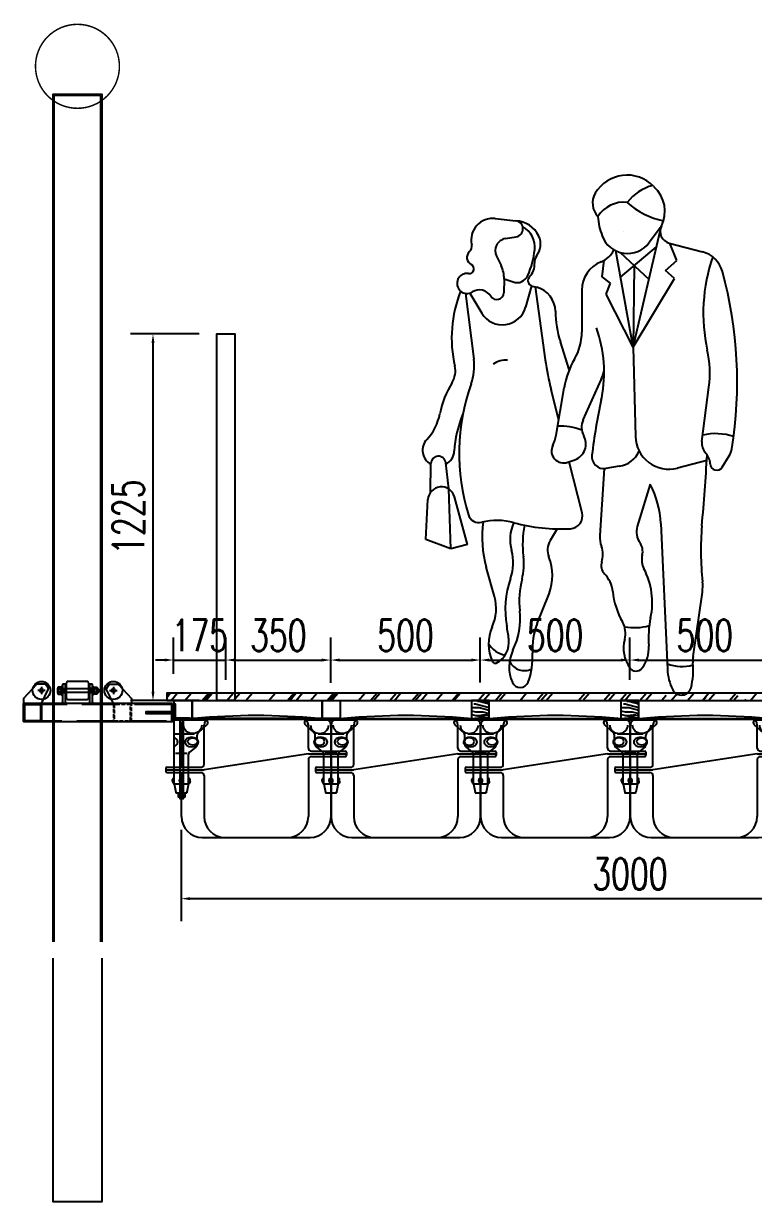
# Model space of a CAD drawing. Header units: millimetres. Extents: x -1449790 to -1271943, y 1093351 to 1381039.
# Drawn here: x -1284873 to -1282434, y 1093351 to 1097286 of the extents above; entities that cross this region are included whole.
import ezdxf

# ---------------------------------------------------------------- set-up
doc = ezdxf.new("R2010")
doc.units = ezdxf.units.MM
doc.header["$LTSCALE"] = 1000
doc.linetypes.add('ACAD_ISO03W100', pattern=[30, 12, -18])
doc.linetypes.add('DASH', pattern=[0.35, 0.25, -0.1])
doc.layers.get('0').update_dxf_attribs({"linetype": 'CONTINUOUS'})
doc.layers.get('DEFPOINTS').update_dxf_attribs({"linetype": 'CONTINUOUS'})
for name, color, linetype in [('00-HATCH(填充)', 250, 'CONTINUOUS'), ('FT', 5, 'CONTINUOUS'), ('W-FLOAT_BOWL浮筒', 253, 'CONTINUOUS'), ('W-PLASTIC_RAILINGS塑木栏杆', 6, 'CONTINUOUS'), ('W-STEEL_FRAME钢架', 3, 'CONTINUOUS'), ('W-WOOD_FLOOR木地板', 30, 'CONTINUOUS'), ('W-WOOD_STUD木龙骨', 25, 'CONTINUOUS'), ('ZJ', 251, 'CONTINUOUS'), ('塑木板', 32, 'CONTINUOUS'), ('短销钉', 253, 'CONTINUOUS'), ('螺栓', 146, 'CONTINUOUS')]:
    doc.layers.add(name, color=color, linetype=linetype)
doc.styles.add('ATTR', font='romans.shx', dxfattribs={"width": 0.8, "height": 0.7})
doc.styles.add('STANDARD_T3', font='simplex.shx', dxfattribs={"width": 0.7, "bigfont": 'gbcbig.shx'})
doc.dimstyles.new('W&&30', dxfattribs={"dimtxt": 105, "dimasz": 30, "dimexe": 75, "dimexo": 90, "dimgap": 30, "dimtad": 1, "dimdec": 0, "dimzin": 0, "dimdsep": 46, "dimtxsty": 'STANDARD_T3', "dimcen": 0.09, "dimclrd": 1, "dimclre": 1, "dimclrt": 7, "dimazin": 2, "dimtfac": 1, "dimtdec": 0, "dimtix": 1, "dimtmove": 2, "dimatfit": 3, "dimfxl": 100, "dimtolj": 1, "dimtzin": 0, "dimarcsym": 0})

# ---------------------------------------------------------------- blocks, each defined once
blk = doc.blocks.new('BLHFT')
at = {"layer": 'FT'}
for p, q in [((-230, 395), (230, 395)), ((-208.5, 397), (208.2, 397)), ((-208.5, 397), (-208.5, 395)), ((208.2, 397), (208.2, 395)), ((-250, 234.5), (-250, 375)), ((-174.3, 244.5), (-174.3, 375)), ((174.3, 298.5), (174.3, 375)), ((250, 375), (250, 288.5)), ((174.3, 279.5), (-174.3, 225.5)), ((174.3, 279.5), (302.1, 279.5)), ((184.3, 288.5), (298.1, 288.5)), ((174.3, 260.5), (174.3, 70)), ((184.3, 270.5), (298.1, 270.5)), ((250, 270.5), (250, 70)), ((-302, 225.5), (-174.3, 225.5)), ((-298, 234.5), (-184.3, 234.5)), ((-298, 216.5), (-184.3, 216.5)), ((-250, 70), (-250, 216.5)), ((-174.3, 206.5), (-174.3, 70)), ((-180, 0), (180, 0))]:
    blk.add_line(p, q, dxfattribs=at)
at = {"layer": 'FT', "ltscale": 0.5}
for p, q in [((302.1, 284.5), (302.1, 274.5)), ((-302, 230.5), (-302, 220.5))]:
    blk.add_line(p, q, dxfattribs=at)
at = {"layer": 'FT'}
for centre, radius, start, end in [((-230, 375), 20, 90, 180), ((-0.2, -1768.5), 2175.5, 84.5043, 95.4957), ((-154.3, 375), 20, 90, 180), ((154.3, 375), 20, 0, 90), ((230, 375), 20, 0, 90), ((184.3, 298.5), 10, 180, 270), ((-184.3, 244.5), 10, 270, 0), ((184.3, 260.5), 10, 90, 180), ((298.1, 274.5), 4, 270, 0), ((-298, 220.5), 4, 180, 270), ((-184.3, 206.5), 10, 0, 90), ((-180, 70), 70, 180, 270), ((-104.3, 70), 70, 180, 270), ((104.3, 70), 70, 270, 0), ((180, 70), 70, 270, 0)]:
    blk.add_arc(centre, radius, start, end, dxfattribs=at)
at = {"layer": 'FT', "ltscale": 0.5}
for centre, start, end in [((298.1, 284.5), 0, 90), ((-298, 230.5), 90, 180)]:
    blk.add_arc(centre, 4, start, end, dxfattribs=at)
at = {"layer": 'FT', "extrusion": (0, 0, -1)}
blk.add_ellipse((-212.1, 375), major_axis=(-30.4, 0), ratio=0.921809, start_param=3.141593, end_param=6.283185, dxfattribs=at)
at = {"layer": 'FT'}
blk.add_ellipse((211.9, 375.4), major_axis=(30.4, 0.1), ratio=0.921809, start_param=3.141593, end_param=6.283185, dxfattribs=at)
blk.add_ellipse((-212.1, 320.5), major_axis=(-16, 0), ratio=0.75, dxfattribs=at)
at = {"layer": 'FT', "extrusion": (0, 0, -1)}
blk.add_ellipse((212.1, 320.5), major_axis=(16, 0), ratio=0.75, dxfattribs=at)
blk = doc.blocks.new('*U68')
at = {"layer": 'W-FLOAT_BOWL浮筒'}
blk.add_blockref('BLHFT', (0, -203.5), dxfattribs=at)
blk = doc.blocks.new('*U69')
at = {"color": 0, "linetype": 'ByBlock', "lineweight": -2, "transparency": 16777216}
for p in [(-2500, 0), (-2000, 0), (-1500, 0), (-1000, 0), (-500, 0), (0, 0)]:
    blk.add_blockref('*U68', p, dxfattribs=at)
blk = doc.blocks.new('DXD')
at = {"layer": '短销钉'}
for p, q in [((-79, 244.5), (79, 244.5)), ((-77.5, 244.5), (-77.5, 246.5)), ((-77.5, 246.5), (77.5, 246.5)), ((77.5, 244.5), (77.5, 246.5)), ((-85.7, 227.1), (-55.8, 200.2)), ((-42.5, 197.2), (42.5, 197.2)), ((85.7, 227.1), (55.8, 200.2)), ((-52.5, 180.1), (-52.5, 192.7)), ((52.5, 180.1), (52.5, 192.7)), ((-48.8, 152.9), (-27.7, 135.8)), ((-24, 30), (-24, 128)), ((-19.2, 132.8), (19.2, 132.8)), ((24, 30), (24, 128)), ((48.8, 152.9), (27.7, 135.8)), ((-29, 38.9), (-29, 45)), ((-26, 48), (-24, 48)), ((-6, 39), (-6, 44.3)), ((6, 39), (6, 44.3)), ((26, 48), (24, 48)), ((29, 38.9), (29, 45)), ((-24, 30), (24, 30)), ((-24, 30), (-18.4, 2)), ((-16, 0), (16, 0)), ((24, 30), (18.4, 2))]:
    blk.add_line(p, q, dxfattribs=at)
at = {"layer": '短销钉', "ltscale": 0.1}
for p, q in [((-18.4, 2), (-18, 0)), ((-18, 0), (-16, 0)), ((16, 0), (18, 0)), ((18.4, 2), (18, 0))]:
    blk.add_line(p, q, dxfattribs=at)
at = {"layer": '短销钉'}
for centre, radius, start, end in [((-79, 234.5), 10, 90, 228.0009), ((0, -1254.1), 1502.6, 87.0435, 92.9565), ((79, 234.5), 10, 311.9991, 90), ((-62.5, 192.7), 10, 0, 48.0009), ((62.5, 192.7), 10, 131.9991, 180), ((-43.5, 170), 13.5, 126.5657, 231), ((-42.5, 160.6), 10, 184.1479, 231), ((-34.5, 185.6), 31.4, 236.1381, 303.5569), ((-34.5, 154.5), 31.4, 56.4166, 122.8531), ((-25.5, 170), 13.5, 308.3696, 51.9011), ((25.5, 170), 13.5, 128.0989, 231.6304), ((34.5, 185.6), 31.4, 236.4385, 303.8665), ((34.5, 154.5), 31.3, 57.1287, 123.6019), ((42.5, 160.6), 10, 309, 355.8521), ((43.5, 170), 13.5, 309, 53.4343), ((-34, 128), 10, 0, 51), ((34, 128), 10, 129, 180), ((-26, 45), 3, 90, 180), ((-3, 44.3), 3, 115.3769, 180), ((0, 38), 10, 64.6231, 115.3769), ((3, 44.3), 3, 0, 64.6231), ((26, 45), 3, 0, 90), ((-16, 2.5), 2.5, 191.3099, 270), ((16, 2.5), 2.5, 270, 348.6901)]:
    blk.add_arc(centre, radius, start, end, dxfattribs=at)
for centre, major_axis, start_param, end_param in [((-23, 38.9), (0, -9), 4.712389, 6.115737), ((0, 39), (0, 9), 1.570796, 4.712389)]:
    blk.add_ellipse(centre, major_axis=major_axis, ratio=0.666667, start_param=start_param, end_param=end_param, dxfattribs=at)
at = {"layer": '短销钉', "extrusion": (0, 0, -1)}
blk.add_ellipse((23, 38.9), major_axis=(0, -9), ratio=0.666667, start_param=4.712389, end_param=6.115737, dxfattribs=at)
blk = doc.blocks.new('*U70')
at = {"layer": '短销钉'}
blk.add_blockref('DXD', (0, -124.3), dxfattribs=at)
blk = doc.blocks.new('*U71')
at = {"color": 0, "linetype": 'ByBlock', "lineweight": -2, "transparency": 16777216}
for p in [(-2000, 0), (-1500, 0), (-1000, 0), (-500, 0), (0, 0)]:
    blk.add_blockref('*U70', p, dxfattribs=at)
blk = doc.blocks.new('短销固定铁件')
at = {"layer": '塑木板', "color": 156}
blk.add_lwpolyline([(-26.5, 47), (-23.5, 47), (-23.5, 0), (23.5, 0), (23.5, -3), (-26.5, -3)], close=True, dxfattribs=at)
at = {"layer": '螺栓', "color": 156}
blk.add_lwpolyline([(-7.5, -3), (-7.5, -270), (4.5, -270), (4.5, -3)], dxfattribs=at)
for points in [[(-12, -255), (9, -255), (9, -265), (-12, -265)], [(-10.5, -253), (7.5, -253), (7.5, -255), (-10.5, -255)], [(-7, -255), (4, -255), (4, -265), (-7, -265)]]:
    blk.add_lwpolyline(points, close=True, dxfattribs=at)
blk = doc.blocks.new('半销钉')
at = {"layer": '短销钉'}
for p, q in [((0, -218.3), (0, 0)), ((0, -1.8), (101.5, -1.8)), ((0, -3.8), (103, -3.8)), ((109.7, -21.2), (79.8, -48.1)), ((101.5, -3.8), (101.5, -1.8)), ((0, -51.1), (66.5, -51.1)), ((76.5, -68.2), (76.5, -55.6)), ((4.8, -115.5), (43.2, -115.5)), ((72.8, -95.4), (51.7, -112.5)), ((48, -218.3), (48, -120.3)), ((-5, -209.4), (-5, -203.3)), ((-2, -200.3), (0, -200.3)), ((0, -218.3), (48, -218.3)), ((0, -218.3), (5.6, -246.3)), ((18, -209.3), (18, -204)), ((30, -209.3), (30, -204)), ((48, -218.3), (42.4, -246.3)), ((50, -200.3), (48, -200.3)), ((53, -209.4), (53, -203.3)), ((8, -248.3), (40, -248.3))]:
    blk.add_line(p, q, dxfattribs=at)
at = {"layer": '短销钉', "ltscale": 0.1}
for p, q in [((5.6, -246.3), (6, -248.3)), ((6, -248.3), (8, -248.3)), ((40, -248.3), (42, -248.3)), ((42.4, -246.3), (42, -248.3))]:
    blk.add_line(p, q, dxfattribs=at)
at = {"layer": '短销钉'}
for centre, radius, start, end in [((24, -1502.4), 1502.6, 87.0435, 90.9152), ((103, -13.8), 10, 311.9991, 90), ((-10.5, -93.8), 31.4, 56.4166, 70.4003), ((-1.5, -78.3), 13.5, 308.3696, 51.9011), ((49.5, -78.3), 13.5, 128.0989, 231.6304), ((58.5, -93.8), 31.3, 57.1287, 123.6019), ((67.5, -78.3), 13.5, 309, 53.4343), ((86.5, -55.6), 10, 131.9991, 180), ((-10.5, -62.7), 31.4, 289.4998, 303.5569), ((58.5, -62.7), 31.4, 236.4385, 303.8665), ((58, -120.3), 10, 129, 180), ((66.5, -87.7), 10, 309, 355.8521), ((-2, -203.3), 3, 90, 180), ((21, -204), 3, 115.3769, 180), ((24, -210.3), 10, 64.6231, 115.3769), ((27, -204), 3, 0, 64.6231), ((50, -203.3), 3, 0, 90), ((8, -245.8), 2.5, 191.3099, 270), ((40, -245.8), 2.5, 270, 348.6901)]:
    blk.add_arc(centre, radius, start, end, dxfattribs=at)
for centre, major_axis, start_param, end_param in [((1, -209.4), (0, -9), 4.712389, 6.115737), ((24, -209.3), (0, 9), 1.570796, 4.712389)]:
    blk.add_ellipse(centre, major_axis=major_axis, ratio=0.666667, start_param=start_param, end_param=end_param, dxfattribs=at)
at = {"layer": '短销钉', "extrusion": (0, 0, -1)}
blk.add_ellipse((47, -209.4), major_axis=(0, -9), ratio=0.666667, start_param=4.712389, end_param=6.115737, dxfattribs=at)
blk = doc.blocks.new('*D74')
at = {"layer": 'DEFPOINTS', "color": 0, "transparency": 16777216}
for p in [(-1284196.8, 1095159.9), (-1284371.8, 1095024.3), (-1284196.8, 1095004.3)]:
    blk.add_point(p, dxfattribs=at)
at = {"layer": 'W-STEEL_FRAME钢架', "color": 1, "lineweight": -2, "transparency": 16777216}
for p, q in [((-1284371.8, 1095114.3), (-1284371.8, 1095234.9)), ((-1284196.8, 1095094.3), (-1284196.8, 1095234.9)), ((-1284401.8, 1095159.9), (-1284431.8, 1095159.9)), ((-1284371.8, 1095159.9), (-1284196.8, 1095159.9)), ((-1284166.8, 1095159.9), (-1284136.8, 1095159.9))]:
    blk.add_line(p, q, dxfattribs=at)
at = {"layer": 'W-STEEL_FRAME钢架', "color": 1, "transparency": 16777216}
for points in [[(-1284401.8, 1095164.9), (-1284401.8, 1095154.9), (-1284371.8, 1095159.9)], [(-1284166.8, 1095164.9), (-1284166.8, 1095154.9), (-1284196.8, 1095159.9)]]:
    blk.add_solid(points, dxfattribs=at)
at = {"layer": 'W-STEEL_FRAME钢架', "color": 7, "transparency": 16777216, "insert": (-1284284.3, 1095242.4), "char_height": 105, "attachment_point": 5, "style": 'STANDARD_T3'}
blk.add_mtext('\\A1;175', dxfattribs=at)
blk = doc.blocks.new('*D75')
at = {"layer": 'DEFPOINTS', "color": 0, "transparency": 16777216}
for p in [(-1283846.8, 1095159.9), (-1284196.8, 1095004.3), (-1283846.8, 1094994.3)]:
    blk.add_point(p, dxfattribs=at)
at = {"layer": 'W-STEEL_FRAME钢架', "color": 1, "lineweight": -2, "transparency": 16777216}
for p, q in [((-1284196.8, 1095094.3), (-1284196.8, 1095234.9)), ((-1283846.8, 1095084.3), (-1283846.8, 1095234.9)), ((-1284166.8, 1095159.9), (-1283876.8, 1095159.9))]:
    blk.add_line(p, q, dxfattribs=at)
at = {"layer": 'W-STEEL_FRAME钢架', "color": 1, "transparency": 16777216}
for points in [[(-1284166.8, 1095164.9), (-1284166.8, 1095154.9), (-1284196.8, 1095159.9)], [(-1283876.8, 1095164.9), (-1283876.8, 1095154.9), (-1283846.8, 1095159.9)]]:
    blk.add_solid(points, dxfattribs=at)
at = {"layer": 'W-STEEL_FRAME钢架', "color": 7, "transparency": 16777216, "insert": (-1284021.8, 1095242.4), "char_height": 105, "attachment_point": 5, "style": 'STANDARD_T3'}
blk.add_mtext('\\A1;350', dxfattribs=at)
blk = doc.blocks.new('*D76')
at = {"layer": 'DEFPOINTS', "color": 0, "transparency": 16777216}
for p in [(-1283346.8, 1095159.9), (-1283846.8, 1094994.3), (-1283346.8, 1094994.4)]:
    blk.add_point(p, dxfattribs=at)
at = {"layer": 'W-STEEL_FRAME钢架', "color": 1, "lineweight": -2, "transparency": 16777216}
for p, q in [((-1283846.8, 1095084.3), (-1283846.8, 1095234.9)), ((-1283346.8, 1095084.4), (-1283346.8, 1095234.9)), ((-1283816.8, 1095159.9), (-1283376.8, 1095159.9))]:
    blk.add_line(p, q, dxfattribs=at)
at = {"layer": 'W-STEEL_FRAME钢架', "color": 1, "transparency": 16777216}
for points in [[(-1283816.8, 1095164.9), (-1283816.8, 1095154.9), (-1283846.8, 1095159.9)], [(-1283376.8, 1095164.9), (-1283376.8, 1095154.9), (-1283346.8, 1095159.9)]]:
    blk.add_solid(points, dxfattribs=at)
at = {"layer": 'W-STEEL_FRAME钢架', "color": 7, "transparency": 16777216, "insert": (-1283596.8, 1095242.4), "char_height": 105, "attachment_point": 5, "style": 'STANDARD_T3'}
blk.add_mtext('\\A1;500', dxfattribs=at)
blk = doc.blocks.new('*D77')
at = {"layer": 'DEFPOINTS', "color": 0, "transparency": 16777216}
for p in [(-1282846.8, 1095159.9), (-1283346.8, 1094994.4), (-1282846.8, 1095004.3)]:
    blk.add_point(p, dxfattribs=at)
at = {"layer": 'W-STEEL_FRAME钢架', "color": 1, "lineweight": -2, "transparency": 16777216}
for p, q in [((-1283346.8, 1095084.4), (-1283346.8, 1095234.9)), ((-1282846.8, 1095094.3), (-1282846.8, 1095234.9)), ((-1283316.8, 1095159.9), (-1282876.8, 1095159.9))]:
    blk.add_line(p, q, dxfattribs=at)
at = {"layer": 'W-STEEL_FRAME钢架', "color": 1, "transparency": 16777216}
for points in [[(-1283316.8, 1095164.9), (-1283316.8, 1095154.9), (-1283346.8, 1095159.9)], [(-1282876.8, 1095164.9), (-1282876.8, 1095154.9), (-1282846.8, 1095159.9)]]:
    blk.add_solid(points, dxfattribs=at)
at = {"layer": 'W-STEEL_FRAME钢架', "color": 7, "transparency": 16777216, "insert": (-1283096.8, 1095242.4), "char_height": 105, "attachment_point": 5, "style": 'STANDARD_T3'}
blk.add_mtext('\\A1;500', dxfattribs=at)
blk = doc.blocks.new('*D78')
at = {"layer": 'DEFPOINTS', "color": 0, "transparency": 16777216}
for p in [(-1282346.8, 1095159.9), (-1282846.8, 1095004.3), (-1282346.8, 1094994.4)]:
    blk.add_point(p, dxfattribs=at)
at = {"layer": 'W-STEEL_FRAME钢架', "color": 1, "lineweight": -2, "transparency": 16777216}
for p, q in [((-1282846.8, 1095094.3), (-1282846.8, 1095234.9)), ((-1282346.8, 1095084.4), (-1282346.8, 1095234.9)), ((-1282816.8, 1095159.9), (-1282376.8, 1095159.9))]:
    blk.add_line(p, q, dxfattribs=at)
at = {"layer": 'W-STEEL_FRAME钢架', "color": 1, "transparency": 16777216}
for points in [[(-1282816.8, 1095164.9), (-1282816.8, 1095154.9), (-1282846.8, 1095159.9)], [(-1282376.8, 1095164.9), (-1282376.8, 1095154.9), (-1282346.8, 1095159.9)]]:
    blk.add_solid(points, dxfattribs=at)
at = {"layer": 'W-STEEL_FRAME钢架', "color": 7, "transparency": 16777216, "insert": (-1282596.8, 1095242.4), "char_height": 105, "attachment_point": 5, "style": 'STANDARD_T3'}
blk.add_mtext('\\A1;500', dxfattribs=at)
blk = doc.blocks.new('*D82')
at = {"layer": 'DEFPOINTS', "color": 0, "transparency": 16777216}
for p in [(-1284440.5, 1096249.3), (-1284196.7, 1096249.3), (-1284196.7, 1095024.3)]:
    blk.add_point(p, dxfattribs=at)
at = {"layer": 'W-STEEL_FRAME钢架', "color": 1, "lineweight": -2, "transparency": 16777216}
for p, q in [((-1284286.7, 1096249.3), (-1284515.5, 1096249.3)), ((-1284440.5, 1095054.3), (-1284440.5, 1096219.3)), ((-1284286.7, 1095024.3), (-1284515.5, 1095024.3))]:
    blk.add_line(p, q, dxfattribs=at)
at = {"layer": 'W-STEEL_FRAME钢架', "color": 1, "transparency": 16777216}
for points in [[(-1284445.5, 1096219.3), (-1284435.5, 1096219.3), (-1284440.5, 1096249.3)], [(-1284445.5, 1095054.3), (-1284435.5, 1095054.3), (-1284440.5, 1095024.3)]]:
    blk.add_solid(points, dxfattribs=at)
at = {"layer": 'W-STEEL_FRAME钢架', "color": 7, "transparency": 16777216, "insert": (-1284523, 1095636.8), "char_height": 105, "attachment_point": 5, "rotation": 90, "style": 'STANDARD_T3'}
blk.add_mtext('\\A1;1225', dxfattribs=at)
blk = doc.blocks.new('PR49')
for p, q in [((-336, 664.1), (-264.5, 656.2)), ((108.4, 620.2), (108.4, 620.2)), ((143.7, 217.3), (237.3, 620.1)), ((241.6, 638), (198.9, 580.3)), ((-300.6, 594.4), (-262.9, 600.7)), ((268.5, 578.9), (384.5, 548.2)), ((294.4, 518.7), (270.3, 578.4)), ((-331.7, 533.6), (-315.8, 501.2)), ((143.7, 217.3), (82.9, 551.7)), ((98, 546), (198.3, 452.2)), ((99.5, 460.3), (224.8, 566.2)), ((35.2, 461.9), (42.6, 519.1)), ((146.8, 500.3), (143.7, 217.3)), ((255.5, 483.6), (294.4, 518.7)), ((-305.2, 453.1), (-306.3, 406.5)), ((-305.1, 454.8), (-273.7, 443.7)), ((64.4, 440), (35.2, 461.9)), ((143.7, 217.3), (286.4, 455.5)), ((286.4, 455.5), (255.5, 483.6)), ((-210.3, 430.4), (-230.5, 356.6)), ((-207.9, 429.6), (-191.7, 425.3)), ((-197.6, 426.8), (-162.2, 173.8)), ((-35.1, 415.3), (-35.3, 269.7)), ((49.1, 401.4), (64.4, 440)), ((-439.1, 404.1), (-410.3, 175.7)), ((-424.5, 404.9), (-382.6, 335.4)), ((143.7, 217.3), (49.1, 401.4)), ((-78.5, 139.3), (-109.6, 235.5)), ((143.7, 217.3), (151.1, -92.4)), ((-30.5, -35.2), (31.7, 103.8)), ((-115.2, -35.7), (-141.6, 68.6)), ((-124.1, -88.6), (-96.4, 76.1)), ((382.1, -109.7), (406.4, 77.9)), ((452.4, -199.3), (477, -160)), ((-560.7, -287.2), (-559.7, -187)), ((-497.6, -275.1), (-507.9, -184.4)), ((-83.9, -182.3), (-59.6, -173.6)), ((-33.8, -358), (-78.7, -180.5)), ((42.3, -204.2), (27.3, -436.5)), ((94.8, -196.4), (47.9, -203.7)), ((399, -176.7), (297.1, -202.9)), ((-489.7, -483), (-497.6, -275.1)), ((202.1, -258.8), (157.7, -405.6)), ((-577.1, -451.1), (-569.5, -312.1)), ((-432.3, -468), (-477.5, -302.4)), ((238.8, -395), (262, -901)), ((-120.2, -413.9), (-144.8, -453.9)), ((-489.7, -483), (-577.1, -451.1)), ((-432.3, -468), (-489.7, -483)), ((-338.5, -648.9), (-367.2, -546.5)), ((-190.1, -742.8), (-149.1, -638.7)), ((351.6, -856.9), (383.6, -633.2))]:
    blk.add_line(p, q)
for centre, radius, start, end in [((122, 686.9), 128, 44.0652, 149.6605), ((252.4, 620), 163.9, 104.5278, 142.3965), ((70, 717.4), 67.7, 149.6605, 223.0914), ((258.5, 819.1), 62, 224.0652, 227.2955), ((138.5, 689), 115, 333.7022, 47.2955), ((111, 613.4), 107.3, 83.7984, 147.4479), ((301.8, 918.3), 267.2, 227.8947, 258.5683), ((-344.3, 589.3), 75.2, 83.6899, 192.5675), ((-267.6, 628.4), 28, 279.5645, 83.6899), ((-268.5, 563.6), 92.7, 25.3538, 87.5065), ((271.8, 691.5), 252.1, 184.6555, 200.4538), ((-279.1, 565), 80.8, 353.6823, 61.5851), ((279.2, 619.4), 41.9, 153.7022, 255.186), ((-442.1, 567.5), 25, 312.2027, 12.5675), ((-293.5, 552.4), 42.6, 99.5645, 206.2318), ((-245.3, 574.6), 67, 321.7671, 25.3538), ((123.5, 636.2), 93.8, 200.4538, 323.4399), ((-406.8, 528.6), 27.5, 132.2027, 243.7817), ((-511.2, 590.7), 314.4, 336.6577, 353.6823), ((-166.3, 512.4), 33.6, 141.7671, 186.0349), ((0.3, 592.8), 84.9, 291.7508, 333.652), ((359.7, 454.6), 96.9, 15.2134, 75.1861), ((-426.2, 489.2), 16.4, 261.608, 63.7817), ((-408.4, 455.6), 103.3, 358.6484, 26.2318), ((-256.3, 502.9), 56.9, 314.4068, 6.0349), ((71.2, 415.2), 106.3, 111.7508, 179.9447), ((982.6, 335.2), 595.8, 160.857, 192.412), ((-433.7, 438.5), 34.8, 81.608, 302.5532), ((-260.2, 482.3), 40.9, 250.6513, 336.6577), ((-202.9, 448.4), 19.4, 134.4068, 254.887), ((-960.8, 95.5), 1465.4, 350.9257, 15.2134), ((-49.6, 249.2), 437.7, 158.1997, 192.9045), ((-390.3, 370.5), 45.8, 31.4991, 122.5532), ((-214, 341.1), 87.1, 0.5488, 75.1585), ((-330.5, 407.1), 24.3, 211.4991, 358.6484), ((-311.1, 378.6), 83.6, 211.0972, 344.735), ((229.5, 345.3), 356.5, 180.5488, 197.9376), ((-222.8, 269.9), 187.6, 329.9585, 359.9447), ((-411.7, 130.4), 454.3, 348.7716, 19.7919), ((32.9, 126.2), 376.6, 352.6343, 12.412), ((-594.8, 152.5), 185.9, 340.1872, 7.1638), ((-297.6, 91.3), 81, 86.7645, 124.0677), ((819, 311.2), 990.7, 187.9737, 194.1746), ((197.7, 26.7), 298.3, 149.9584, 170.4643), ((-550.2, 134.5), 75.9, 328.4972, 12.9045), ((-145.1, 182.9), 193.7, 335.8818, 345.625), ((-202.9, -78.4), 331.4, 148.4972, 168.8363), ((247.2, -150.8), 709, 160.1872, 197.583), ((-329.7, 114.1), 370.7, 347.6185, 348.7716), ((1941.8, -384.5), 1954.9, 167.6185, 173.3371), ((-708.1, 21.3), 183.5, 317.1431, 348.8363), ((-93.6, -165.2), 385.2, 157.3655, 176.8421), ((25.6, -60.3), 61.5, 155.8818, 208.9638), ((-109.9, -264.7), 207.6, 68.8367, 92.4822), ((-533.2, -140.9), 55.1, 137.1431, 241.2442), ((-243, -68.6), 120.6, 332.8936, 350.4643), ((-79.5, -118.4), 58.6, 289.8502, 28.9638), ((268, -89.6), 117, 181.3615, 284.4306), ((432, -116.2), 50.3, 172.6343, 223.0488), ((429.7, -278.8), 195.9, 71.3422, 103.2095), ((-533.7, -187.3), 26, 6.4647, 179.4259), ((-533.2, -140.9), 55.1, 298.0249, 356.8421), ((-98.2, -142.7), 42.1, 152.8936, 289.8502), ((41.5, -162.5), 41.7, 173.3371, 278.8716), ((80.7, -105.7), 91.8, 278.8716, 335.5887), ((-9254.8, 433.3), 9673.1, 355.0369, 356.503), ((352.6, -190.3), 58.4, 2.1035, 43.0489), ((421.8, -125.3), 65.2, 327.9033, 350.9257), ((433.3, -187.4), 22.5, 182.1034, 327.9033), ((-522.7, -314.7), 46.9, 15.261, 176.8765), ((-70.2, -405.2), 309.2, 1.902, 28.2691), ((-392, -353.4), 38.6, 197.583, 283.766), ((-76.9, -368.8), 44.4, 272.9699, 14.1746), ((-329.4, -609), 224.6, 74.7969, 103.766), ((-1, -443.9), 380.3, 171.7882, 195.6622), ((-148.2, -451.2), 136.3, 154.2789, 195.7186), ((-106.9, 209.7), 623.7, 254.7968, 272.9699), ((101.8, -467.4), 342.5, 168.8051, 187.1744), ((220.4, -424.5), 65.5, 163.1817, 215.0522), ((1370.7, -489.4), 992.4, 175.037, 186.2271), ((120.1, -442.5), 92.9, 176.315, 200.2948), ((-435.5, -532.1), 162.2, 340.5028, 15.7186), ((-90.4, -487.4), 63.9, 148.4244, 202.0211), ((-43.9, -503.1), 81.9, 342.1957, 20.2948), ((123.5, -492.5), 52.9, 346.1648, 35.0522), ((-448.2, -536.6), 211.8, 345.8671, 7.1745), ((-308.7, -575.7), 171.6, 338.4745, 22.0211), ((73.4, -540.7), 41.3, 162.1957, 223.8974), ((239.7, -521.1), 66.8, 166.1648, 207.7697), ((-31.7, -641.9), 104.6, 5.8865, 43.8974), ((-42.1, -669.5), 251.7, 347.8867, 27.7697), ((20.1, -693.4), 321.1, 160.5028, 190.2916), ((63.4, -665.4), 315.7, 165.867, 185.8852), ((240.2, -612.7), 144.9, 351.8658, 6.2271), ((-486.5, -690.4), 153.8, 335.5877, 15.6622), ((339.3, -603.7), 268.5, 185.8865, 209.7457), ((-506.7, -724.2), 257.4, 334.5018, 5.8852), ((542.4, -795), 346.1, 167.8867, 184.1323), ((-216.7, -812.9), 142.6, 155.5877, 205.9534), ((-1205.1, -915.8), 924.1, 7.4342, 10.2917), ((33, -830.8), 239.9, 158.4745, 183.5381), ((37.1, -776.4), 79.6, 344.9715, 29.7457), ((146.7, -559.1), 197.6, 260.3463, 285.4326), ((-284.1, -766.7), 87.5, 210.8432, 258.2488), ((-369.9, -806.9), 81.8, 297.4012, 7.4342), ((230, -828.1), 120, 164.9715, 214.633), ((-152.7, -893), 134.8, 154.5018, 203.5806), ((-445.5, -860.4), 239.6, 339.1792, 3.5381), ((83.8, -828.1), 113.7, 322.4055, 4.1323), ((444.1, -870.1), 93.5, 171.8658, 185.4856), ((-336.5, -871.2), 9.31, 205.9534, 297.4012), ((-234.8, -849), 56.8, 205.4056, 296.7841), ((152.9, -881.3), 26.4, 214.633, 322.4055), ((312.1, -765.6), 126.4, 246.2224, 288.2358), ((104, -902.8), 248.2, 345.4585, 5.4856), ((434.9, -893.1), 173, 182.6261, 207.1679), ((-249.2, -935.1), 29.5, 203.5806, 339.1792), ((311.3, -956.5), 34.1, 207.1679, 345.4585)]:
    blk.add_arc(centre, radius, start, end)
at = {"style": 'ATTR', "width": 0.8, "flags": 9}
blk.add_attdef('ESTCODE', (-99.6, -946.4), '', height=18.2, dxfattribs=at)
blk = doc.blocks.new('*D85')
at = {"layer": 'DEFPOINTS', "color": 0, "transparency": 16777216}
for p in [(-1284346.8, 1094682.8), (-1281346.8, 1094672.7), (-1281346.8, 1094362.9)]:
    blk.add_point(p, dxfattribs=at)
at = {"layer": 'W-STEEL_FRAME钢架', "color": 1, "lineweight": -2, "transparency": 16777216}
for p, q in [((-1284346.8, 1094592.8), (-1284346.8, 1094287.9)), ((-1281346.8, 1094582.7), (-1281346.8, 1094287.9)), ((-1284316.8, 1094362.9), (-1281376.8, 1094362.9))]:
    blk.add_line(p, q, dxfattribs=at)
at = {"layer": 'W-STEEL_FRAME钢架', "color": 1, "transparency": 16777216}
for points in [[(-1284316.8, 1094367.9), (-1284316.8, 1094357.9), (-1284346.8, 1094362.9)], [(-1281376.8, 1094367.9), (-1281376.8, 1094357.9), (-1281346.8, 1094362.9)]]:
    blk.add_solid(points, dxfattribs=at)
at = {"layer": 'W-STEEL_FRAME钢架', "color": 7, "transparency": 16777216, "insert": (-1282846.8, 1094445.4), "char_height": 105, "attachment_point": 5, "style": 'STANDARD_T3'}
blk.add_mtext('\\A1;3000', dxfattribs=at)
blk = doc.blocks.new('*U102')
at = {"layer": 'W-STEEL_FRAME钢架'}
blk.add_lwpolyline([(-30, -30), (30, -30), (30, 30), (-30, 30)], close=True, dxfattribs=at)
blk = doc.blocks.new('*U103')
at = {"color": 0, "linetype": 'ByBlock', "lineweight": -2, "transparency": 16777216}
for p in [(-495, 0), (0, 0)]:
    blk.add_blockref('*U102', p, dxfattribs=at)

msp = doc.modelspace()

# ---------------------------------------------------------------- hatches: boundary and pattern name
at = {"layer": 'W-WOOD_FLOOR木地板'}
h = msp.add_hatch(dxfattribs=at)
h.set_pattern_fill('木材', color=256, scale=20)
h.set_pattern_definition([(50, (-3010467.11, -1013571.33), (51.8470639, 186.2468308), [1200, -160, 400, -80]), (50, (-3010360.71, -1013531.33), (-132.9301375, 7.1090462), [240, -26.4, 480, -60]), (50, (-3010427.114, -1013503.33), (226.3396635, 353.1279042), [640, -112, 320, -80])])
h.paths.add_polyline_path([(-1281296.8, 1095024.3), (-1281296.8, 1095049.3), (-1284394.8, 1095049.4), (-1284394.7, 1095024.4)])
at = {"layer": 'W-WOOD_STUD木龙骨'}
h = msp.add_hatch(dxfattribs=at)
h.set_pattern_fill('木纹02', color=256, scale=30)
h.set_pattern_definition([(0, (-3011494.79, -1011478.7), (0, 120), [24, -36, 12, -48]), (0, (-3011410.79, -1011475.7), (0, 120), [24, -96]), (0, (-3011422.79, -1011469.7), (0, 120), [12, -108]), (0, (-3011488.79, -1011466.7), (0, 120), [6, -84, 6, -24]), (0, (-3011446.79, -1011460.7), (0, 120), [24, -36, 6, -54]), (0, (-3011476.79, -1011457.7), (0, 120), [18, -102]), (0, (-3011446.79, -1011454.7), (0, 120), [36, -84]), (0, (-3011482.79, -1011451.7), (0, 120), [24, -96]), (0, (-3011434.79, -1011448.7), (0, 120), [60, -60]), (0, (-3011470.79, -1011442.7), (0, 120), [12, -36, 24, -48]), (0, (-3011386.79, -1011439.7), (0, 120), [24, -96]), (0, (-3011410.79, -1011436.7), (0, 120), [12, -108]), (0, (-3011434.79, -1011433.7), (0, 120), [12, -108]), (0, (-3011494.79, -1011430.7), (0, 120), [24, -96]), (0, (-3011434.79, -1011427.7), (0, 120), [24, -96]), (0, (-3011434.79, -1011421.7), (0, 120), [24, -24, 24, -48]), (0, (-3011458.79, -1011415.7), (0, 120), [12, -60, 24, -24]), (0, (-3011434.79, -1011412.7), (0, 120), [36, -84]), (0, (-3011434.79, -1011406.7), (0, 120), [24, -96]), (0, (-3011482.79, -1011403.7), (0, 120), [36, -48, 12, -24]), (0, (-3011482.79, -1011397.7), (0, 120), [60, -60]), (0, (-3011410.79, -1011394.7), (0, 120), [12, -108]), (0, (-3011446.79, -1011391.7), (0, 120), [24, -96]), (0, (-3011470.79, -1011388.7), (0, 120), [12, -48, 12, -48]), (0, (-3011482.79, -1011385.7), (0, 120), [12, -36, 24, -48]), (0, (-3011458.79, -1011382.7), (0, 120), [12, -60, 12, -36]), (0, (-3011434.79, -1011379.7), (0, 120), [36, -84]), (0, (-3011482.79, -1011373.7), (0, 120), [24, -96]), (0, (-3011422.79, -1011370.7), (0, 120), [12, -108]), (0, (-3011398.79, -1011367.7), (0, 120), [12, -108]), (14.0362435, (-3011410.79, -1011469.696), (120, -4e-09), [12.36, -482.412663]), (14.0362435, (-3011398.79, -1011442.696), (120, -4e-09), [12.36, -482.412663]), (14.0362435, (-3011410.79, -1011370.696), (120, -4e-09), [12.36, -482.412663]), (14.0362435, (-3011446.79, -1011415.696), (120, -4e-09), [12.36, -482.412663]), (14.0362435, (-3011422.79, -1011397.696), (120, -4e-09), [12.36, -482.412663]), (14.0362435, (-3011410.79, -1011406.696), (120, -4e-09), [12.36, -482.412663]), (14.0362435, (-3011470.79, -1011385.696), (120, -4e-09), [12.36, -482.412663]), (14.0362435, (-3011422.79, -1011391.696), (120, -4e-09), [12.36, -482.412663]), (14.0362435, (-3011398.79, -1011436.696), (120, -4e-09), [24.72, -470.052663]), (14.0362435, (-3011410.79, -1011427.696), (120, -4e-09), [24.72, -470.052663]), (14.0362435, (-3011410.79, -1011421.696), (120, -4e-09), [24.72, -470.052663]), (165.9637565, (-3011446.79, -1011460.696), (-120, -4e-09), [12.36, -24.72, 12.36, -445.332663]), (165.9637565, (-3011470.79, -1011442.696), (-120, -4e-09), [12.36, -482.412663]), (165.9637565, (-3011470.79, -1011388.696), (-120, -4e-09), [24.72, -470.052663]), (194.0362435, (-3011410.79, -1011475.696), (-120, 4e-09), [12.36, -482.412663]), (345.9637565, (-3011386.79, -1011475.696), (120, 4e-09), [12.36, -482.412663]), (345.9637565, (-3011422.79, -1011433.696), (120, 4e-09), [12.36, -482.412663]), (345.9637565, (-3011398.79, -1011412.696), (120, 4e-09), [12.36, -482.412663]), (345.9637565, (-3011446.79, -1011403.696), (120, 4e-09), [12.36, -482.412663]), (345.9637565, (-3011458.79, -1011388.696), (120, 4e-09), [12.36, -482.412663]), (345.9637565, (-3011446.79, -1011382.696), (120, 4e-09), [12.36, -482.412663]), (345.9637565, (-3011446.79, -1011403.696), (120, 4e-09), [12.36, -482.412663]), (345.9637565, (-3011410.79, -1011385.696), (120, 4e-09), [49.44, -445.332663]), (345.9637565, (-3011482.79, -1011466.696), (120, 4e-09), [49.44, -445.332663]), (345.9637565, (-3011470.79, -1011457.696), (120, 4e-09), [49.44, -445.332663]), (345.9637565, (-3011458.79, -1011451.696), (120, 4e-09), [12.36, -24.72, 24.72, -432.972663]), (345.9637565, (-3011458.79, -1011442.696), (120, 4e-09), [24.72, -24.72, 24.72, -420.612663]), (345.9637565, (-3011470.79, -1011430.696), (120, 4e-09), [49.44, -445.332663]), (345.9637565, (-3011482.79, -1011421.696), (120, 4e-09), [49.44, -445.332663]), (345.9637565, (-3011482.79, -1011415.696), (120, 4e-09), [49.44, -445.332663]), (345.9637565, (-3011398.79, -1011379.696), (120, 4e-09), [12.36, -482.412663]), (345.9637675, (-3011386.79, -1011367.696), (120, 2.304e-05), [24.72, -470.052663]), (345.9637675, (-3011458.79, -1011373.696), (120, 2.304e-05), [24.72, -470.052663]), (345.9637575, (-3011470.79, -1011478.696), (120, 2.1e-06), [49.44, -445.332663]), (345.9637575, (-3011398.79, -1011394.696), (120, 2.1e-06), [37.08, -457.692663]), (345.9637575, (-3011386.79, -1011403.696), (120, 2.1e-06), [74.16, -420.612663])])
h.paths.add_polyline_path([(-1283316.8, 1094964.4), (-1283316.8, 1095024.4), (-1283376.8, 1095024.4), (-1283376.8, 1094964.4)])
h = msp.add_hatch(dxfattribs=at)
h.set_pattern_fill('木纹02', color=256, scale=30)
h.set_pattern_definition([(0, (-3010994.79, -1011478.7), (0, 120), [24, -36, 12, -48]), (0, (-3010910.79, -1011475.7), (0, 120), [24, -96]), (0, (-3010922.79, -1011469.7), (0, 120), [12, -108]), (0, (-3010988.79, -1011466.7), (0, 120), [6, -84, 6, -24]), (0, (-3010946.79, -1011460.7), (0, 120), [24, -36, 6, -54]), (0, (-3010976.79, -1011457.7), (0, 120), [18, -102]), (0, (-3010946.79, -1011454.7), (0, 120), [36, -84]), (0, (-3010982.79, -1011451.7), (0, 120), [24, -96]), (0, (-3010934.79, -1011448.7), (0, 120), [60, -60]), (0, (-3010970.79, -1011442.7), (0, 120), [12, -36, 24, -48]), (0, (-3010886.79, -1011439.7), (0, 120), [24, -96]), (0, (-3010910.79, -1011436.7), (0, 120), [12, -108]), (0, (-3010934.79, -1011433.7), (0, 120), [12, -108]), (0, (-3010994.79, -1011430.7), (0, 120), [24, -96]), (0, (-3010934.79, -1011427.7), (0, 120), [24, -96]), (0, (-3010934.79, -1011421.7), (0, 120), [24, -24, 24, -48]), (0, (-3010958.79, -1011415.7), (0, 120), [12, -60, 24, -24]), (0, (-3010934.79, -1011412.7), (0, 120), [36, -84]), (0, (-3010934.79, -1011406.7), (0, 120), [24, -96]), (0, (-3010982.79, -1011403.7), (0, 120), [36, -48, 12, -24]), (0, (-3010982.79, -1011397.7), (0, 120), [60, -60]), (0, (-3010910.79, -1011394.7), (0, 120), [12, -108]), (0, (-3010946.79, -1011391.7), (0, 120), [24, -96]), (0, (-3010970.79, -1011388.7), (0, 120), [12, -48, 12, -48]), (0, (-3010982.79, -1011385.7), (0, 120), [12, -36, 24, -48]), (0, (-3010958.79, -1011382.7), (0, 120), [12, -60, 12, -36]), (0, (-3010934.79, -1011379.7), (0, 120), [36, -84]), (0, (-3010982.79, -1011373.7), (0, 120), [24, -96]), (0, (-3010922.79, -1011370.7), (0, 120), [12, -108]), (0, (-3010898.79, -1011367.7), (0, 120), [12, -108]), (14.0362435, (-3010910.79, -1011469.696), (120, -4e-09), [12.36, -482.412663]), (14.0362435, (-3010898.79, -1011442.696), (120, -4e-09), [12.36, -482.412663]), (14.0362435, (-3010910.79, -1011370.696), (120, -4e-09), [12.36, -482.412663]), (14.0362435, (-3010946.79, -1011415.696), (120, -4e-09), [12.36, -482.412663]), (14.0362435, (-3010922.79, -1011397.696), (120, -4e-09), [12.36, -482.412663]), (14.0362435, (-3010910.79, -1011406.696), (120, -4e-09), [12.36, -482.412663]), (14.0362435, (-3010970.79, -1011385.696), (120, -4e-09), [12.36, -482.412663]), (14.0362435, (-3010922.79, -1011391.696), (120, -4e-09), [12.36, -482.412663]), (14.0362435, (-3010898.79, -1011436.696), (120, -4e-09), [24.72, -470.052663]), (14.0362435, (-3010910.79, -1011427.696), (120, -4e-09), [24.72, -470.052663]), (14.0362435, (-3010910.79, -1011421.696), (120, -4e-09), [24.72, -470.052663]), (165.9637565, (-3010946.79, -1011460.696), (-120, -4e-09), [12.36, -24.72, 12.36, -445.332663]), (165.9637565, (-3010970.79, -1011442.696), (-120, -4e-09), [12.36, -482.412663]), (165.9637565, (-3010970.79, -1011388.696), (-120, -4e-09), [24.72, -470.052663]), (194.0362435, (-3010910.79, -1011475.696), (-120, 4e-09), [12.36, -482.412663]), (345.9637565, (-3010886.79, -1011475.696), (120, 4e-09), [12.36, -482.412663]), (345.9637565, (-3010922.79, -1011433.696), (120, 4e-09), [12.36, -482.412663]), (345.9637565, (-3010898.79, -1011412.696), (120, 4e-09), [12.36, -482.412663]), (345.9637565, (-3010946.79, -1011403.696), (120, 4e-09), [12.36, -482.412663]), (345.9637565, (-3010958.79, -1011388.696), (120, 4e-09), [12.36, -482.412663]), (345.9637565, (-3010946.79, -1011382.696), (120, 4e-09), [12.36, -482.412663]), (345.9637565, (-3010946.79, -1011403.696), (120, 4e-09), [12.36, -482.412663]), (345.9637565, (-3010910.79, -1011385.696), (120, 4e-09), [49.44, -445.332663]), (345.9637565, (-3010982.79, -1011466.696), (120, 4e-09), [49.44, -445.332663]), (345.9637565, (-3010970.79, -1011457.696), (120, 4e-09), [49.44, -445.332663]), (345.9637565, (-3010958.79, -1011451.696), (120, 4e-09), [12.36, -24.72, 24.72, -432.972663]), (345.9637565, (-3010958.79, -1011442.696), (120, 4e-09), [24.72, -24.72, 24.72, -420.612663]), (345.9637565, (-3010970.79, -1011430.696), (120, 4e-09), [49.44, -445.332663]), (345.9637565, (-3010982.79, -1011421.696), (120, 4e-09), [49.44, -445.332663]), (345.9637565, (-3010982.79, -1011415.696), (120, 4e-09), [49.44, -445.332663]), (345.9637565, (-3010898.79, -1011379.696), (120, 4e-09), [12.36, -482.412663]), (345.9637675, (-3010886.79, -1011367.696), (120, 2.304e-05), [24.72, -470.052663]), (345.9637675, (-3010958.79, -1011373.696), (120, 2.304e-05), [24.72, -470.052663]), (345.9637575, (-3010970.79, -1011478.696), (120, 2.1e-06), [49.44, -445.332663]), (345.9637575, (-3010898.79, -1011394.696), (120, 2.1e-06), [37.08, -457.692663]), (345.9637575, (-3010886.79, -1011403.696), (120, 2.1e-06), [74.16, -420.612663])])
h.paths.add_polyline_path([(-1282816.8, 1094964.4), (-1282816.8, 1095024.4), (-1282876.8, 1095024.4), (-1282876.8, 1094964.4)])

# ---------------------------------------------------------------- linework, layer by layer
for p, q in [((-1284732.9, 1095079.3, 0), (-1284742.9, 1095079.3, 0)), ((-1284742.9, 1095079.3, 0), (-1284742.9, 1095019.3, 0)), ((-1284732.9, 1095019.3, 0), (-1284732.9, 1095079.3, 0)), ((-1284642.9, 1095019.3, 0), (-1284642.9, 1095079.3, 0)), ((-1284758.9, 1095050.8, 0), (-1284758.9, 1095064.8, 0)), ((-1284756.9, 1095063.3, 0), (-1284749.9, 1095063.3, 0)), ((-1284749.9, 1095052.3, 0), (-1284756.9, 1095052.3, 0)), ((-1284745.9, 1095056.8, 0), (-1284749.9, 1095060.1, 0)), ((-1284745.9, 1095054.5, 0), (-1284749.9, 1095057.8, 0)), ((-1284639.9, 1095056.8, 0), (-1284635.9, 1095060.1, 0)), ((-1284639.9, 1095054.5, 0), (-1284635.9, 1095057.8, 0)), ((-1284628.9, 1095063.3, 0), (-1284635.9, 1095063.3, 0)), ((-1284635.9, 1095052.3, 0), (-1284628.9, 1095052.3, 0)), ((-1284637.9, 1095014.3, 0), (-1284747.9, 1095014.3, 0))]:
    msp.add_line(p, q)
at = {"color": 1}
for p, q in [((-1284742.9, 1095065.3, 0), (-1284732.9, 1095065.3, 0)), ((-1284742.9, 1095051.3, 0), (-1284732.9, 1095051.3, 0)), ((-1284642.9, 1095065.3, 0), (-1284652.9, 1095065.3, 0)), ((-1284652.9, 1095051.3, 0), (-1284642.9, 1095051.3, 0))]:
    msp.add_line(p, q, dxfattribs=at)
at = {"color": 6, "linetype": 'ACAD_ISO03W100'}
for p, q in [((-1284742.9, 1095064.3, 0), (-1284642.9, 1095064.3, 0)), ((-1284742.9, 1095052.3, 0), (-1284642.9, 1095052.3, 0))]:
    msp.add_line(p, q, dxfattribs=at)
at = {"color": 2}
for p, q in [((-1284732.9, 1095058.3, 0), (-1284742.9, 1095058.3, 0)), ((-1284642.9, 1095058.3, 0), (-1284652.9, 1095058.3, 0))]:
    msp.add_line(p, q, dxfattribs=at)
at = {"color": 4}
for p, q in [((-1284626.9, 1095063.8, 0), (-1284623.9, 1095063.8, 0)), ((-1284626.9, 1095057.8, 0), (-1284622.9, 1095057.8, 0)), ((-1284623.9, 1095051.8, 0), (-1284626.9, 1095051.8, 0))]:
    msp.add_line(p, q, dxfattribs=at)
at = {"const_width": 5, "elevation": 0}
msp.add_lwpolyline([(-1284552.7, 1097143.1, 1), (-1284833.2, 1097143.1, 1)], format="xyb", close=True, dxfattribs=at)
at = {"elevation": 0}
for points in [[(-1284745.9, 1095071.3), (-1284745.9, 1095043.3), (-1284742.9, 1095043.3), (-1284742.9, 1095071.3), (-1284745.9, 1095071.3), (-1284745.9, 1095070.3)], [(-1284639.9, 1095071.3), (-1284639.9, 1095043.3), (-1284642.9, 1095043.3), (-1284642.9, 1095071.3), (-1284639.9, 1095071.3), (-1284639.9, 1095070.3)], [(-1284624.9, 1095050.8), (-1284626.9, 1095050.8), (-1284626.9, 1095064.8), (-1284624.9, 1095064.8)]]:
    msp.add_lwpolyline(points, dxfattribs=at)
for points in [[(-1284660.4, 1095088.3), (-1284725.4, 1095088.3, 0.414214), (-1284730.4, 1095083.3), (-1284730.4, 1095033.3, 0.414214), (-1284725.4, 1095028.3), (-1284660.4, 1095028.3, 0.414214), (-1284655.4, 1095033.3), (-1284655.4, 1095083.3, 0.414214)], [(-1284756.9, 1095046.3), (-1284749.9, 1095046.3), (-1284749.9, 1095047.3), (-1284745.9, 1095047.3), (-1284745.9, 1095068.3), (-1284749.9, 1095068.3), (-1284749.9, 1095047.3), (-1284749.9, 1095069.3), (-1284756.9, 1095069.3, 0.666667), (-1284756.9, 1095063.3, 0.363636), (-1284756.9, 1095052.3, 0.666667)], [(-1284628.9, 1095046.3), (-1284635.9, 1095046.3), (-1284635.9, 1095047.3), (-1284639.9, 1095047.3), (-1284639.9, 1095068.3), (-1284635.9, 1095068.3), (-1284635.9, 1095047.3), (-1284635.9, 1095069.3), (-1284628.9, 1095069.3, -0.666667), (-1284628.9, 1095063.3, -0.363636), (-1284628.9, 1095052.3, -0.666667)]]:
    msp.add_lwpolyline(points, format="xyb", close=True, dxfattribs=at)
msp.add_lwpolyline([(-1284642.9, 1095079.3), (-1284652.9, 1095079.3), (-1284652.9, 1095019.3, -0.414214), (-1284657.9, 1095014.3)], format="xyb", dxfattribs=at)
for points in [[(-1284758.9, 1095049.3), (-1284758.9, 1095052.3), (-1284758.9, 1095063.3), (-1284758.9, 1095066.3)], [(-1284626.9, 1095049.3), (-1284626.9, 1095052.3), (-1284626.9, 1095063.3), (-1284626.9, 1095066.3)], [(-1284622.9, 1095052.8), (-1284624.9, 1095050.8), (-1284624.9, 1095064.8), (-1284622.9, 1095062.8)], [(-1284374.8, 1095014.3), (-1284873, 1095014.3), (-1284873, 1094954.3), (-1284374.8, 1094954.3)], [(-1284374.8, 1094986.8), (-1284464.8, 1094986.8), (-1284464.8, 1094981.8), (-1284374.8, 1094981.8)]]:
    msp.add_lwpolyline(points, close=True, dxfattribs=at)
at = {"linetype": 'DASH', "ltscale": 0.5, "elevation": 0}
for points in [[(-1284873, 1095014.3), (-1284813, 1095014.3), (-1284813, 1094954.3), (-1284873, 1094954.3)], [(-1284377.8, 1095011.3), (-1284870, 1095011.3), (-1284870, 1094957.3), (-1284377.8, 1094957.3)], [(-1284870, 1095011.3), (-1284816, 1095011.3), (-1284816, 1094957.3), (-1284870, 1094957.3)]]:
    msp.add_lwpolyline(points, close=True, dxfattribs=at)
at = {"linetype": 'DASH', "ltscale": 0.05, "elevation": 0}
for points in [[(-1284512.8, 1095014.3), (-1284572.8, 1095014.3), (-1284572.8, 1094954.3), (-1284512.8, 1094954.3)], [(-1284515.8, 1095011.3), (-1284569.8, 1095011.3), (-1284569.8, 1094957.3), (-1284515.8, 1094957.3)]]:
    msp.add_lwpolyline(points, close=True, dxfattribs=at)
at = {"color": 6}
msp.add_lwpolyline([(-1283874.8, 1094964.3), (-1284309.8, 1094964.3), (-1284309.8, 1095024.3), (-1283874.8, 1095024.3)], close=True, dxfattribs=at)
at = {"lineweight": -3}
for centre in [(-1284813, 1095058.3, 0), (-1284572.8, 1095058.3, 0)]:
    msp.add_circle(centre, 30, dxfattribs=at)
for centre, start, end in [((-1284747.9, 1095019.3, 0), 270, 0), ((-1284727.9, 1095019.3, 0), 180, 270), ((-1284637.9, 1095019.3, 0), 180, 270)]:
    msp.add_arc(centre, 5, start, end)
at = {"layer": '00-HATCH(填充)', "color": 0, "lineweight": -3, "ltscale": 0.5}
for p, q in [((-1284813, 1095070.8, 0), (-1284813, 1095045.8, 0)), ((-1284572.8, 1095070.8, 0), (-1284572.8, 1095045.8, 0)), ((-1284800.5, 1095058.3, 0), (-1284825.5, 1095058.3, 0)), ((-1284585.3, 1095058.3, 0), (-1284560.3, 1095058.3, 0))]:
    msp.add_line(p, q, dxfattribs=at)
at = {"layer": '00-HATCH(填充)', "color": 0, "lineweight": -3, "elevation": 0}
for points in [[(-1284813, 1095014.3), (-1284790.3, 1095061.1, 0.267952), (-1284790.6, 1095066.1), (-1284798.1, 1095077.1, 0.249325), (-1284802.2, 1095079.3), (-1284826, 1095079.3, 0.198912), (-1284829.5, 1095077.9), (-1284873, 1095031.8), (-1284873, 1095014.3)], [(-1284572.8, 1095014.3), (-1284595.6, 1095061.1, -0.267952), (-1284595.2, 1095066.1), (-1284587.7, 1095077.1, -0.249325), (-1284583.6, 1095079.3), (-1284559.8, 1095079.3, -0.198912), (-1284556.3, 1095077.9), (-1284512.8, 1095031.8), (-1284512.8, 1095014.3)]]:
    msp.add_lwpolyline(points, format="xyb", close=True, dxfattribs=at)
at = {"layer": '00-HATCH(填充)', "color": 0, "lineweight": -3}
for centre in [(-1284813, 1095058.3, 0), (-1284572.8, 1095058.3, 0)]:
    msp.add_circle(centre, 6, dxfattribs=at)
at = {"layer": 'W-PLASTIC_RAILINGS塑木栏杆'}
msp.add_lwpolyline([(-1284166.7, 1095024.3), (-1284226.7, 1095024.3), (-1284226.7, 1096249.3), (-1284166.7, 1096249.3)], close=True, dxfattribs=at)
at = {"layer": 'W-WOOD_FLOOR木地板'}
msp.add_lwpolyline([(-1284394.7, 1095024.4), (-1281296.8, 1095024.3), (-1281296.8, 1095049.3), (-1284394.8, 1095049.4)], close=True, dxfattribs=at)
at = {"layer": 'W-WOOD_STUD木龙骨'}
for points in [[(-1283376.8, 1094964.4), (-1283316.8, 1094964.4), (-1283316.8, 1095024.4), (-1283376.8, 1095024.4)], [(-1282876.8, 1094964.4), (-1282816.8, 1094964.4), (-1282816.8, 1095024.4), (-1282876.8, 1095024.4)]]:
    msp.add_lwpolyline(points, close=True, dxfattribs=at)
at = {"layer": 'ZJ', "color": 1, "linetype": 'Continuous', "elevation": 0}
for points in [[(-1284610.4, 1094219.1), (-1284610.4, 1097049.3), (-1284775.4, 1097049.3), (-1284775.4, 1094219.1)], [(-1284614.4, 1094219.1), (-1284614.4, 1097045.3), (-1284771.4, 1097045.3), (-1284771.4, 1094219.1)], [(-1284775.4, 1094163.8), (-1284775.4, 1093351.5), (-1284610.4, 1093351.5), (-1284610.4, 1094163.8)]]:
    msp.add_lwpolyline(points, dxfattribs=at)

# ---------------------------------------------------------------- block references
at = {"linetype": 'Continuous', "xscale": 0.9619125186925808, "yscale": 0.9619125186925808, "zscale": 0.9619125186925808}
msp.add_blockref('PR49', (-1282973.9, 1095995.9), dxfattribs=at)
at = {"xscale": -1}
msp.add_blockref('*U103', (-1284339.8, 1094994.3), dxfattribs=at)
msp.add_blockref('*U69', (-1281595.7, 1094770.8))
at = {"color": 240, "true_color": 0xed1f24}
msp.add_blockref('*U71', (-1281845.8, 1094840.3), dxfattribs=at)
at = {"layer": '塑木板', "color": 0}
for name, p in [('短销固定铁件', (-1284343.3, 1094967)), ('半销钉', (-1284369.8, 1094964.3))]:
    msp.add_blockref(name, p, dxfattribs=at)

# ---------------------------------------------------------------- dimensions: what is measured, and where the dimension line sits
at = {"layer": 'W-STEEL_FRAME钢架'}
dim = msp.add_linear_dim(base=(-1284440.5, 1096249.3), p1=(-1284196.7, 1095024.3), p2=(-1284196.7, 1096249.3), angle=90, dimstyle='W&&30', dxfattribs=at)
dim.commit()
dim.dimension.update_dxf_attribs({"geometry": '*D82', "text_midpoint": (-1284523, 1095636.8)})
for base, p1, p2, picture, middle in [((-1284196.8, 1095159.9), (-1284371.8, 1095024.3), (-1284196.8, 1095004.3), '*D74', (-1284284.3, 1095242.4)), ((-1283846.8, 1095159.9), (-1284196.8, 1095004.3), (-1283846.8, 1094994.3), '*D75', (-1284021.8, 1095242.4)), ((-1283346.8, 1095159.9), (-1283846.8, 1094994.3), (-1283346.8, 1094994.4), '*D76', (-1283596.8, 1095242.4)), ((-1282846.8, 1095159.9), (-1283346.8, 1094994.4), (-1282846.8, 1095004.3), '*D77', (-1283096.8, 1095242.4)), ((-1282346.8, 1095159.9), (-1282846.8, 1095004.3), (-1282346.8, 1094994.4), '*D78', (-1282596.8, 1095242.4)), ((-1281346.8, 1094362.9), (-1284346.8, 1094682.8), (-1281346.8, 1094672.7), '*D85', (-1282846.8, 1094445.4))]:
    dim = msp.add_linear_dim(base=base, p1=p1, p2=p2, dimstyle='W&&30', dxfattribs=at)
    dim.commit()
    dim.dimension.update_dxf_attribs({"geometry": picture, "text_midpoint": middle})

doc.saveas('drawing.dxf')
